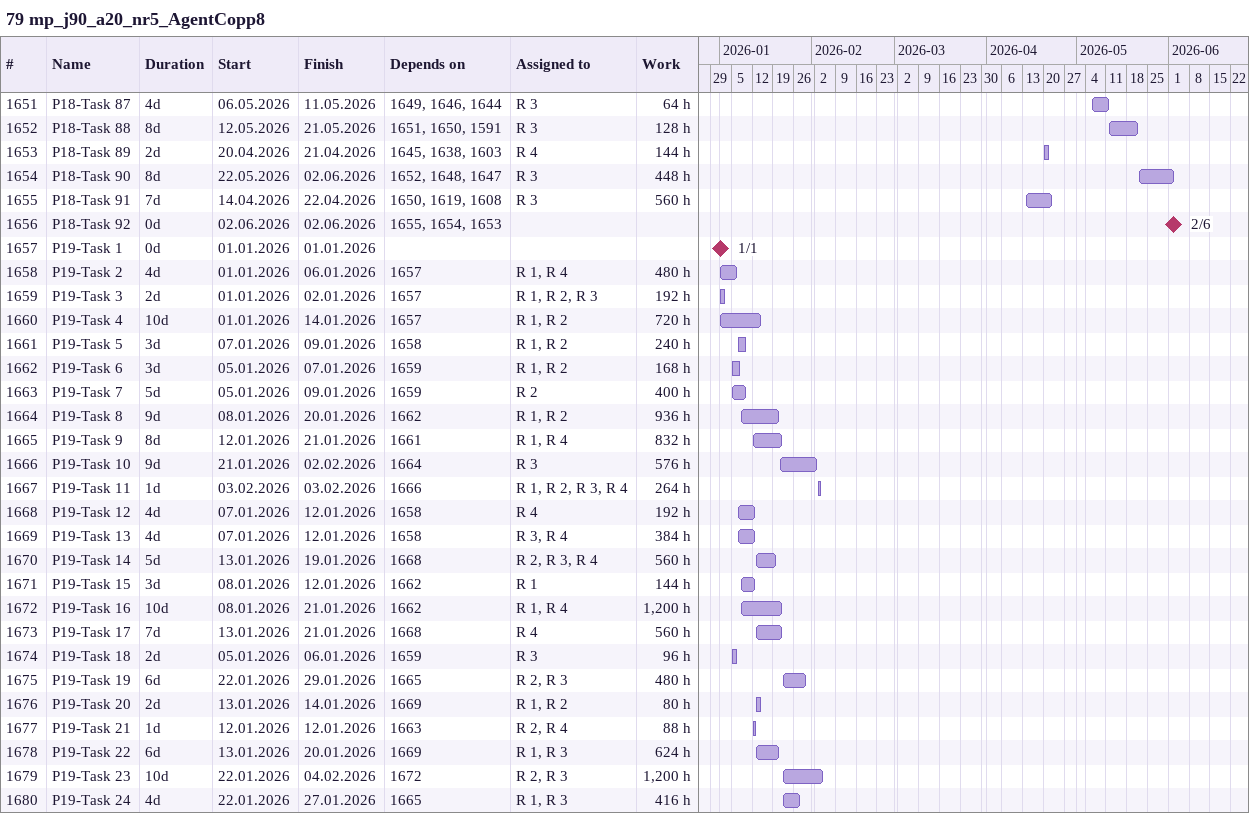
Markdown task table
79 mp_j90_a20_nr5_AgentCopp8

| ID | Task | Duration | Start | Finish | Predecessors | Resources | Work (h) |
|---|---|---|---|---|---|---|---|
| 1651 | P18-Task 87 | 4d | 2026-05-06 | 2026-05-11 | 1649, 1646, 1644 | R 3 | 64 |
| 1652 | P18-Task 88 | 8d | 2026-05-12 | 2026-05-21 | 1651, 1650, 1591 | R 3 | 128 |
| 1653 | P18-Task 89 | 2d | 2026-04-20 | 2026-04-21 | 1645, 1638, 1603 | R 4 | 144 |
| 1654 | P18-Task 90 | 8d | 2026-05-22 | 2026-06-02 | 1652, 1648, 1647 | R 3 | 448 |
| 1655 | P18-Task 91 | 7d | 2026-04-14 | 2026-04-22 | 1650, 1619, 1608 | R 3 | 560 |
| 1656 | P18-Task 92 | 0d | 2026-06-02 | 2026-06-02 | 1655, 1654, 1653 |  |  |
| 1657 | P19-Task 1 | 0d | 2026-01-01 | 2026-01-01 |  |  |  |
| 1658 | P19-Task 2 | 4d | 2026-01-01 | 2026-01-06 | 1657 | R 1, R 4 | 480 |
| 1659 | P19-Task 3 | 2d | 2026-01-01 | 2026-01-02 | 1657 | R 1, R 2, R 3 | 192 |
| 1660 | P19-Task 4 | 10d | 2026-01-01 | 2026-01-14 | 1657 | R 1, R 2 | 720 |
| 1661 | P19-Task 5 | 3d | 2026-01-07 | 2026-01-09 | 1658 | R 1, R 2 | 240 |
| 1662 | P19-Task 6 | 3d | 2026-01-05 | 2026-01-07 | 1659 | R 1, R 2 | 168 |
| 1663 | P19-Task 7 | 5d | 2026-01-05 | 2026-01-09 | 1659 | R 2 | 400 |
| 1664 | P19-Task 8 | 9d | 2026-01-08 | 2026-01-20 | 1662 | R 1, R 2 | 936 |
| 1665 | P19-Task 9 | 8d | 2026-01-12 | 2026-01-21 | 1661 | R 1, R 4 | 832 |
| 1666 | P19-Task 10 | 9d | 2026-01-21 | 2026-02-02 | 1664 | R 3 | 576 |
| 1667 | P19-Task 11 | 1d | 2026-02-03 | 2026-02-03 | 1666 | R 1, R 2, R 3, R 4 | 264 |
| 1668 | P19-Task 12 | 4d | 2026-01-07 | 2026-01-12 | 1658 | R 4 | 192 |
| 1669 | P19-Task 13 | 4d | 2026-01-07 | 2026-01-12 | 1658 | R 3, R 4 | 384 |
| 1670 | P19-Task 14 | 5d | 2026-01-13 | 2026-01-19 | 1668 | R 2, R 3, R 4 | 560 |
| 1671 | P19-Task 15 | 3d | 2026-01-08 | 2026-01-12 | 1662 | R 1 | 144 |
| 1672 | P19-Task 16 | 10d | 2026-01-08 | 2026-01-21 | 1662 | R 1, R 4 | 1200 |
| 1673 | P19-Task 17 | 7d | 2026-01-13 | 2026-01-21 | 1668 | R 4 | 560 |
| 1674 | P19-Task 18 | 2d | 2026-01-05 | 2026-01-06 | 1659 | R 3 | 96 |
| 1675 | P19-Task 19 | 6d | 2026-01-22 | 2026-01-29 | 1665 | R 2, R 3 | 480 |
| 1676 | P19-Task 20 | 2d | 2026-01-13 | 2026-01-14 | 1669 | R 1, R 2 | 80 |
| 1677 | P19-Task 21 | 1d | 2026-01-12 | 2026-01-12 | 1663 | R 2, R 4 | 88 |
| 1678 | P19-Task 22 | 6d | 2026-01-13 | 2026-01-20 | 1669 | R 1, R 3 | 624 |
| 1679 | P19-Task 23 | 10d | 2026-01-22 | 2026-02-04 | 1672 | R 2, R 3 | 1200 |
| 1680 | P19-Task 24 | 4d | 2026-01-22 | 2026-01-27 | 1665 | R 1, R 3 | 416 |
